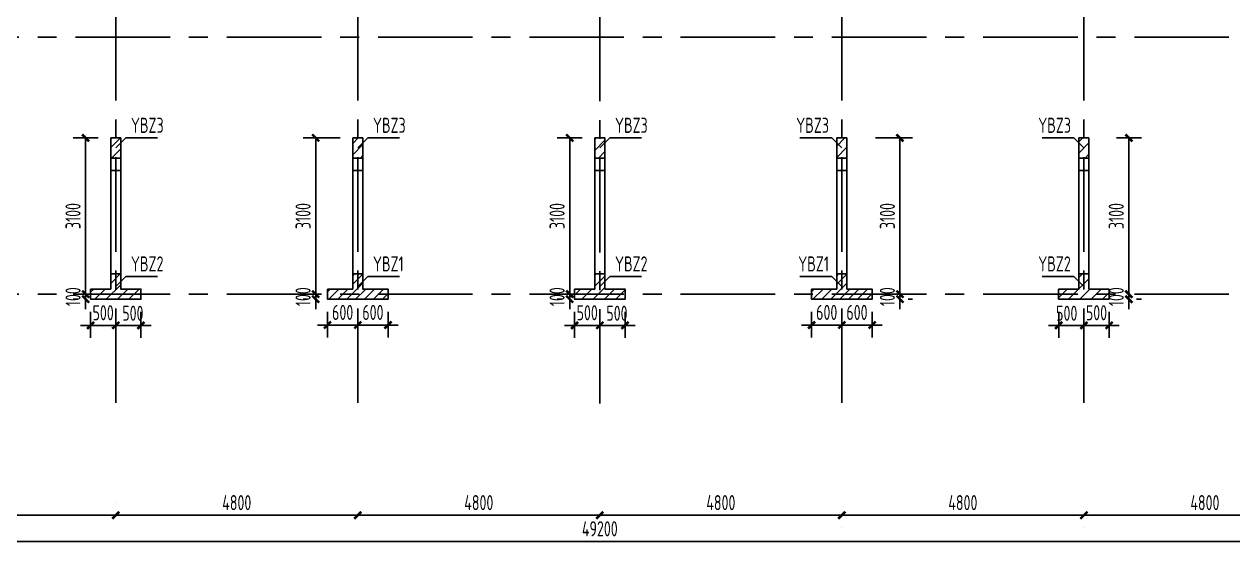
# Model space of a CAD drawing. Extents: x 580289 to 1106878, y -144605 to 78052.
# Drawn here: x 770618 to 794588, y 49475 to 59824 of the extents above; entities that cross this region are included whole.
import ezdxf

# ---------------------------------------------------------------- set-up
doc = ezdxf.new("R2010")
doc.units = 0
doc.header["$LTSCALE"] = 100
doc.linetypes.add('CENTER', pattern=[2, 1.25, -0.25, 0.25, -0.25])
doc.layers.get('0').update_dxf_attribs({"linetype": 'CONTINUOUS'})
doc.layers.get('Defpoints').update_dxf_attribs({"linetype": 'CONTINUOUS'})
for name, color, linetype in [('b边缘构件', 240, 'CONTINUOUS'), ('b边缘构件阴影', 240, 'CONTINUOUS'), ('COLU', 7, 'CONTINUOUS'), ('DIM', 3, 'CONTINUOUS'), ('PAXIS', 253, 'CENTER'), ('TEXT', 2, 'CONTINUOUS'), ('THIN', 7, 'CONTINUOUS')]:
    doc.layers.add(name, color=color, linetype=linetype)
doc.styles.get("Standard").update_dxf_attribs({"font": 'tssdeng.shx', "width": 0.7, "bigfont": 'tssdchn.shx'})
doc.styles.add('TSSD_Dimension', font='Tssdeng.shx', dxfattribs={"width": 0.7, "bigfont": 'tssdchn.shx'})
doc.dimstyles.new('TSSD_100_100$0', dxfattribs={"dimtxt": 300, "dimasz": 100, "dimexe": 250, "dimexo": 250, "dimgap": 100, "dimtad": 1, "dimdec": 0, "dimzin": 0, "dimdsep": 46, "dimtxsty": 'TSSD_Dimension', "dimblk": '_TSDBK', "dimblk1": '_TSDBK', "dimblk2": '_TSDBK', "dimsah": 1, "dimcen": 0, "dimclrt": 7, "dimadec": 0, "dimazin": 0, "dimtfac": 1, "dimtdec": 0, "dimtix": 1, "dimtmove": 2, "dimatfit": 3, "dimldrblk": '_TSDBK', "dimfxl": 1, "dimtolj": 1, "dimtzin": 0, "dimarcsym": 0})
pattern_1 = [(45, (343072.04, 223503.65), (-112.2532, 112.2532), [])]

# ---------------------------------------------------------------- blocks, each defined once
blk = doc.blocks.new('_TSDBK')
blk.add_line((-1, 0), (0, 0))
at = {"const_width": 0.5}
blk.add_lwpolyline([(-0.7, -0.7), (0.7, 0.7)], dxfattribs=at)
blk = doc.blocks.new('*D565')
at = {"layer": 'Defpoints', "color": 0}
for p in [(771934, 54368), (772434, 54368), (772434, 53849)]:
    blk.add_point(p, dxfattribs=at)
at = {"layer": 'DIM', "color": 0, "lineweight": -2}
for p, q in [((771934, 54118), (771934, 53599)), ((772434, 54118), (772434, 53599)), ((771834, 53849), (771734, 53849)), ((771934, 53849), (772434, 53849)), ((772534, 53849), (772634, 53849))]:
    blk.add_line(p, q, dxfattribs=at)
at = {"layer": 'DIM', "color": 0, "lineweight": -2, "xscale": 100, "yscale": 100, "zscale": 100}
blk.add_blockref('_TSDBK', (771934, 53849), dxfattribs=at)
at = {"layer": 'DIM', "color": 0, "lineweight": -2, "xscale": 100, "yscale": 100, "zscale": 100, "rotation": 180}
blk.add_blockref('_TSDBK', (772434, 53849), dxfattribs=at)
at = {"layer": 'DIM', "color": 7, "insert": (772184, 54099), "char_height": 300, "attachment_point": 5, "style": 'TSSD_Dimension'}
blk.add_mtext('\\A1;500', dxfattribs=at)
blk = doc.blocks.new('*D566')
at = {"layer": 'Defpoints', "color": 0}
for p in [(772434, 54368), (772934, 54368), (772934, 53849)]:
    blk.add_point(p, dxfattribs=at)
at = {"layer": 'DIM', "color": 0, "lineweight": -2}
for p, q in [((772434, 54118), (772434, 53599)), ((772934, 54118), (772934, 53599)), ((772334, 53849), (772234, 53849)), ((772434, 53849), (772934, 53849)), ((773034, 53849), (773134, 53849))]:
    blk.add_line(p, q, dxfattribs=at)
at = {"layer": 'DIM', "color": 0, "lineweight": -2, "xscale": 100, "yscale": 100, "zscale": 100}
blk.add_blockref('_TSDBK', (772434, 53849), dxfattribs=at)
at = {"layer": 'DIM', "color": 0, "lineweight": -2, "xscale": 100, "yscale": 100, "zscale": 100, "rotation": 180}
blk.add_blockref('_TSDBK', (772934, 53849), dxfattribs=at)
at = {"layer": 'DIM', "color": 7, "insert": (772774, 54089), "char_height": 300, "attachment_point": 5, "style": 'TSSD_Dimension'}
blk.add_mtext('\\A1;500', dxfattribs=at)
blk = doc.blocks.new('*D567')
at = {"layer": 'Defpoints', "color": 0}
for p in [(771837, 54468), (771934, 54468), (771934, 54368)]:
    blk.add_point(p, dxfattribs=at)
at = {"layer": 'DIM', "color": 0, "lineweight": -2}
for p, q in [((771837, 54568), (771837, 54668)), ((771684, 54468), (771587, 54468)), ((771837, 54368), (771837, 54468)), ((771684, 54368), (771587, 54368)), ((771837, 54268), (771837, 54168))]:
    blk.add_line(p, q, dxfattribs=at)
at = {"layer": 'DIM', "color": 0, "lineweight": -2, "xscale": 100, "yscale": 100, "zscale": 100}
for p, rotation in [((771837, 54468), 270), ((771837, 54368), 90)]:
    blk.add_blockref('_TSDBK', p, dxfattribs=dict(at, rotation=rotation))
at = {"layer": 'DIM', "color": 7, "insert": (771587, 54418), "char_height": 300, "attachment_point": 5, "rotation": 90, "style": 'TSSD_Dimension'}
blk.add_mtext('\\A1;100', dxfattribs=at)
blk = doc.blocks.new('*D568')
at = {"layer": 'Defpoints', "color": 0}
for p in [(771837, 57568), (772334, 57568), (771934, 54468)]:
    blk.add_point(p, dxfattribs=at)
at = {"layer": 'DIM', "color": 0, "lineweight": -2}
for p, q in [((772084, 57568), (771587, 57568)), ((771837, 54568), (771837, 57468)), ((771684, 54468), (771587, 54468))]:
    blk.add_line(p, q, dxfattribs=at)
at = {"layer": 'DIM', "color": 0, "lineweight": -2, "xscale": 100, "yscale": 100, "zscale": 100}
for p, rotation in [((771837, 57568), 90), ((771837, 54468), 270)]:
    blk.add_blockref('_TSDBK', p, dxfattribs=dict(at, rotation=rotation))
at = {"layer": 'DIM', "color": 7, "insert": (771587, 56018), "char_height": 300, "attachment_point": 5, "rotation": 90, "style": 'TSSD_Dimension'}
blk.add_mtext('\\A1;3100', dxfattribs=at)
blk = doc.blocks.new('*D569')
at = {"layer": 'Defpoints', "color": 0}
for p in [(776399, 54468), (776484, 54468), (776484, 54368)]:
    blk.add_point(p, dxfattribs=at)
at = {"layer": 'DIM', "color": 0, "lineweight": -2}
for p, q in [((776399, 54568), (776399, 54668)), ((776234, 54468), (776149, 54468)), ((776399, 54368), (776399, 54468)), ((776234, 54368), (776149, 54368)), ((776399, 54268), (776399, 54168))]:
    blk.add_line(p, q, dxfattribs=at)
at = {"layer": 'DIM', "color": 0, "lineweight": -2, "xscale": 100, "yscale": 100, "zscale": 100}
for p, rotation in [((776399, 54468), 270), ((776399, 54368), 90)]:
    blk.add_blockref('_TSDBK', p, dxfattribs=dict(at, rotation=rotation))
at = {"layer": 'DIM', "color": 7, "insert": (776149, 54418), "char_height": 300, "attachment_point": 5, "rotation": 90, "style": 'TSSD_Dimension'}
blk.add_mtext('\\A1;100', dxfattribs=at)
blk = doc.blocks.new('*D570')
at = {"layer": 'Defpoints', "color": 0}
for p in [(776399, 57568), (777134, 57568), (776484, 54468)]:
    blk.add_point(p, dxfattribs=at)
at = {"layer": 'DIM', "color": 0, "lineweight": -2}
for p, q in [((776884, 57568), (776149, 57568)), ((776399, 54568), (776399, 57468)), ((776234, 54468), (776149, 54468))]:
    blk.add_line(p, q, dxfattribs=at)
at = {"layer": 'DIM', "color": 0, "lineweight": -2, "xscale": 100, "yscale": 100, "zscale": 100}
for p, rotation in [((776399, 57568), 90), ((776399, 54468), 270)]:
    blk.add_blockref('_TSDBK', p, dxfattribs=dict(at, rotation=rotation))
at = {"layer": 'DIM', "color": 7, "insert": (776149, 56018), "char_height": 300, "attachment_point": 5, "rotation": 90, "style": 'TSSD_Dimension'}
blk.add_mtext('\\A1;3100', dxfattribs=at)
blk = doc.blocks.new('*D571')
at = {"layer": 'Defpoints', "color": 0}
for p in [(781534, 54368), (782034, 54368), (782034, 53849)]:
    blk.add_point(p, dxfattribs=at)
at = {"layer": 'DIM', "color": 0, "lineweight": -2}
for p, q in [((781534, 54118), (781534, 53599)), ((782034, 54118), (782034, 53599)), ((781434, 53849), (781334, 53849)), ((781534, 53849), (782034, 53849)), ((782134, 53849), (782234, 53849))]:
    blk.add_line(p, q, dxfattribs=at)
at = {"layer": 'DIM', "color": 0, "lineweight": -2, "xscale": 100, "yscale": 100, "zscale": 100}
blk.add_blockref('_TSDBK', (781534, 53849), dxfattribs=at)
at = {"layer": 'DIM', "color": 0, "lineweight": -2, "xscale": 100, "yscale": 100, "zscale": 100, "rotation": 180}
blk.add_blockref('_TSDBK', (782034, 53849), dxfattribs=at)
at = {"layer": 'DIM', "color": 7, "insert": (781784, 54099), "char_height": 300, "attachment_point": 5, "style": 'TSSD_Dimension'}
blk.add_mtext('\\A1;500', dxfattribs=at)
blk = doc.blocks.new('*D572')
at = {"layer": 'Defpoints', "color": 0}
for p in [(782034, 54368), (782534, 54368), (782534, 53849)]:
    blk.add_point(p, dxfattribs=at)
at = {"layer": 'DIM', "color": 0, "lineweight": -2}
for p, q in [((782034, 54118), (782034, 53599)), ((782534, 54118), (782534, 53599)), ((781934, 53849), (781834, 53849)), ((782034, 53849), (782534, 53849)), ((782634, 53849), (782734, 53849))]:
    blk.add_line(p, q, dxfattribs=at)
at = {"layer": 'DIM', "color": 0, "lineweight": -2, "xscale": 100, "yscale": 100, "zscale": 100}
blk.add_blockref('_TSDBK', (782034, 53849), dxfattribs=at)
at = {"layer": 'DIM', "color": 0, "lineweight": -2, "xscale": 100, "yscale": 100, "zscale": 100, "rotation": 180}
blk.add_blockref('_TSDBK', (782534, 53849), dxfattribs=at)
at = {"layer": 'DIM', "color": 7, "insert": (782374, 54089), "char_height": 300, "attachment_point": 5, "style": 'TSSD_Dimension'}
blk.add_mtext('\\A1;500', dxfattribs=at)
blk = doc.blocks.new('*D573')
at = {"layer": 'Defpoints', "color": 0}
for p in [(781437, 54468), (781534, 54468), (781534, 54368)]:
    blk.add_point(p, dxfattribs=at)
at = {"layer": 'DIM', "color": 0, "lineweight": -2}
for p, q in [((781437, 54568), (781437, 54668)), ((781284, 54468), (781187, 54468)), ((781437, 54368), (781437, 54468)), ((781284, 54368), (781187, 54368)), ((781437, 54268), (781437, 54168))]:
    blk.add_line(p, q, dxfattribs=at)
at = {"layer": 'DIM', "color": 0, "lineweight": -2, "xscale": 100, "yscale": 100, "zscale": 100}
for p, rotation in [((781437, 54468), 270), ((781437, 54368), 90)]:
    blk.add_blockref('_TSDBK', p, dxfattribs=dict(at, rotation=rotation))
at = {"layer": 'DIM', "color": 7, "insert": (781187, 54418), "char_height": 300, "attachment_point": 5, "rotation": 90, "style": 'TSSD_Dimension'}
blk.add_mtext('\\A1;100', dxfattribs=at)
blk = doc.blocks.new('*D574')
at = {"layer": 'Defpoints', "color": 0}
for p in [(781437, 57568), (781934, 57568), (781534, 54468)]:
    blk.add_point(p, dxfattribs=at)
at = {"layer": 'DIM', "color": 0, "lineweight": -2}
for p, q in [((781684, 57568), (781187, 57568)), ((781437, 54568), (781437, 57468)), ((781284, 54468), (781187, 54468))]:
    blk.add_line(p, q, dxfattribs=at)
at = {"layer": 'DIM', "color": 0, "lineweight": -2, "xscale": 100, "yscale": 100, "zscale": 100}
for p, rotation in [((781437, 57568), 90), ((781437, 54468), 270)]:
    blk.add_blockref('_TSDBK', p, dxfattribs=dict(at, rotation=rotation))
at = {"layer": 'DIM', "color": 7, "insert": (781187, 56018), "char_height": 300, "attachment_point": 5, "rotation": 90, "style": 'TSSD_Dimension'}
blk.add_mtext('\\A1;3100', dxfattribs=at)
blk = doc.blocks.new('*D645')
at = {"layer": 'Defpoints', "color": 0}
for p in [(791634, 54368), (792134, 54368), (791634, 53849)]:
    blk.add_point(p, dxfattribs=at)
at = {"layer": 'DIM', "color": 0, "lineweight": -2}
for p, q in [((791634, 54118), (791634, 53599)), ((792134, 54118), (792134, 53599)), ((791534, 53849), (791434, 53849)), ((792134, 53849), (791634, 53849)), ((792234, 53849), (792334, 53849))]:
    blk.add_line(p, q, dxfattribs=at)
at = {"layer": 'DIM', "color": 0, "lineweight": -2, "xscale": 100, "yscale": 100, "zscale": 100}
blk.add_blockref('_TSDBK', (791634, 53849), dxfattribs=at)
at = {"layer": 'DIM', "color": 0, "lineweight": -2, "xscale": 100, "yscale": 100, "zscale": 100, "rotation": 180}
blk.add_blockref('_TSDBK', (792134, 53849), dxfattribs=at)
at = {"layer": 'DIM', "color": 7, "insert": (791884, 54099), "char_height": 300, "attachment_point": 5, "style": 'TSSD_Dimension'}
blk.add_mtext('\\A1;500', dxfattribs=at)
blk = doc.blocks.new('*D646')
at = {"layer": 'Defpoints', "color": 0}
for p in [(791134, 54368), (791634, 54368), (791134, 53849)]:
    blk.add_point(p, dxfattribs=at)
at = {"layer": 'DIM', "color": 0, "lineweight": -2}
for p, q in [((791134, 54118), (791134, 53599)), ((791634, 54118), (791634, 53599)), ((791034, 53849), (790934, 53849)), ((791634, 53849), (791134, 53849)), ((791734, 53849), (791834, 53849))]:
    blk.add_line(p, q, dxfattribs=at)
at = {"layer": 'DIM', "color": 0, "lineweight": -2, "xscale": 100, "yscale": 100, "zscale": 100}
blk.add_blockref('_TSDBK', (791134, 53849), dxfattribs=at)
at = {"layer": 'DIM', "color": 0, "lineweight": -2, "xscale": 100, "yscale": 100, "zscale": 100, "rotation": 180}
blk.add_blockref('_TSDBK', (791634, 53849), dxfattribs=at)
at = {"layer": 'DIM', "color": 7, "insert": (791294, 54089), "char_height": 300, "attachment_point": 5, "style": 'TSSD_Dimension'}
blk.add_mtext('\\A1;500', dxfattribs=at)
blk = doc.blocks.new('*D647')
at = {"layer": 'Defpoints', "color": 0}
for p in [(792430, 54468), (792526, 54468), (792430, 54368)]:
    blk.add_point(p, dxfattribs=at)
at = {"layer": 'DIM', "color": 0, "lineweight": -2}
for p, q in [((792526, 54568), (792526, 54668)), ((792526, 54368), (792526, 54468)), ((792680, 54468), (792776, 54468)), ((792526, 54268), (792526, 54168)), ((792680, 54368), (792776, 54368))]:
    blk.add_line(p, q, dxfattribs=at)
at = {"layer": 'DIM', "color": 0, "lineweight": -2, "xscale": 100, "yscale": 100, "zscale": 100}
for p, rotation in [((792526, 54468), 270), ((792526, 54368), 90)]:
    blk.add_blockref('_TSDBK', p, dxfattribs=dict(at, rotation=rotation))
at = {"layer": 'DIM', "color": 7, "insert": (792276, 54418), "char_height": 300, "attachment_point": 5, "rotation": 90, "style": 'TSSD_Dimension'}
blk.add_mtext('\\A1;100', dxfattribs=at)
blk = doc.blocks.new('*D648')
at = {"layer": 'Defpoints', "color": 0}
for p in [(792030, 57568), (792526, 57568), (792430, 54468)]:
    blk.add_point(p, dxfattribs=at)
at = {"layer": 'DIM', "color": 0, "lineweight": -2}
for p, q in [((792280, 57568), (792776, 57568)), ((792526, 54568), (792526, 57468)), ((792680, 54468), (792776, 54468))]:
    blk.add_line(p, q, dxfattribs=at)
at = {"layer": 'DIM', "color": 0, "lineweight": -2, "xscale": 100, "yscale": 100, "zscale": 100}
for p, rotation in [((792526, 57568), 90), ((792526, 54468), 270)]:
    blk.add_blockref('_TSDBK', p, dxfattribs=dict(at, rotation=rotation))
at = {"layer": 'DIM', "color": 7, "insert": (792276, 56018), "char_height": 300, "attachment_point": 5, "rotation": 90, "style": 'TSSD_Dimension'}
blk.add_mtext('\\A1;3100', dxfattribs=at)
blk = doc.blocks.new('*D649')
at = {"layer": 'Defpoints', "color": 0}
for p in [(787901, 54468), (787987, 54468), (787901, 54368)]:
    blk.add_point(p, dxfattribs=at)
at = {"layer": 'DIM', "color": 0, "lineweight": -2}
for p, q in [((787987, 54568), (787987, 54668)), ((787987, 54368), (787987, 54468)), ((788151, 54468), (788237, 54468)), ((787987, 54268), (787987, 54168)), ((788151, 54368), (788237, 54368))]:
    blk.add_line(p, q, dxfattribs=at)
at = {"layer": 'DIM', "color": 0, "lineweight": -2, "xscale": 100, "yscale": 100, "zscale": 100}
for p, rotation in [((787987, 54468), 270), ((787987, 54368), 90)]:
    blk.add_blockref('_TSDBK', p, dxfattribs=dict(at, rotation=rotation))
at = {"layer": 'DIM', "color": 7, "insert": (787737, 54418), "char_height": 300, "attachment_point": 5, "rotation": 90, "style": 'TSSD_Dimension'}
blk.add_mtext('\\A1;100', dxfattribs=at)
blk = doc.blocks.new('*D650')
at = {"layer": 'Defpoints', "color": 0}
for p in [(787251, 57568), (787987, 57568), (787901, 54468)]:
    blk.add_point(p, dxfattribs=at)
at = {"layer": 'DIM', "color": 0, "lineweight": -2}
for p, q in [((787501, 57568), (788237, 57568)), ((787987, 54568), (787987, 57468)), ((788151, 54468), (788237, 54468))]:
    blk.add_line(p, q, dxfattribs=at)
at = {"layer": 'DIM', "color": 0, "lineweight": -2, "xscale": 100, "yscale": 100, "zscale": 100}
for p, rotation in [((787987, 57568), 90), ((787987, 54468), 270)]:
    blk.add_blockref('_TSDBK', p, dxfattribs=dict(at, rotation=rotation))
at = {"layer": 'DIM', "color": 7, "insert": (787737, 56018), "char_height": 300, "attachment_point": 5, "rotation": 90, "style": 'TSSD_Dimension'}
blk.add_mtext('\\A1;3100', dxfattribs=at)
blk = doc.blocks.new('*D748')
at = {"layer": 'Defpoints', "color": 0}
for p in [(757434, 49563), (806634, 49563), (806634, 49563)]:
    blk.add_point(p, dxfattribs=at)
at = {"layer": 'DIM', "color": 0, "lineweight": -2}
for p, q in [((806634, 49813), (806634, 49813)), ((757534, 49563), (806534, 49563))]:
    blk.add_line(p, q, dxfattribs=at)
at = {"layer": 'DIM', "color": 0, "lineweight": -2, "xscale": 100, "yscale": 100, "zscale": 100, "rotation": 180}
blk.add_blockref('_TSDBK', (757434, 49563), dxfattribs=at)
at = {"layer": 'DIM', "color": 0, "lineweight": -2, "xscale": 100, "yscale": 100, "zscale": 100}
blk.add_blockref('_TSDBK', (806634, 49563), dxfattribs=at)
at = {"layer": 'DIM', "color": 7, "insert": (782034, 49813), "char_height": 300, "attachment_point": 5, "style": 'TSSD_Dimension'}
blk.add_mtext('\\A1;49200', dxfattribs=at)
blk = doc.blocks.new('*D752')
at = {"layer": 'Defpoints', "color": 0}
for p in [(767634, 50082), (772434, 50082), (772434, 50082)]:
    blk.add_point(p, dxfattribs=at)
at = {"layer": 'DIM', "color": 0, "lineweight": -2}
for p, q in [((767634, 50332), (767634, 50332)), ((772434, 50332), (772434, 50332)), ((767734, 50082), (772334, 50082))]:
    blk.add_line(p, q, dxfattribs=at)
at = {"layer": 'DIM', "color": 0, "lineweight": -2, "xscale": 100, "yscale": 100, "zscale": 100, "rotation": 180}
blk.add_blockref('_TSDBK', (767634, 50082), dxfattribs=at)
at = {"layer": 'DIM', "color": 0, "lineweight": -2, "xscale": 100, "yscale": 100, "zscale": 100}
blk.add_blockref('_TSDBK', (772434, 50082), dxfattribs=at)
at = {"layer": 'DIM', "color": 7, "insert": (770034, 50332), "char_height": 300, "attachment_point": 5, "style": 'TSSD_Dimension'}
blk.add_mtext('\\A1;4800', dxfattribs=at)
blk = doc.blocks.new('*D753')
at = {"layer": 'Defpoints', "color": 0}
for p in [(772434, 50082), (777234, 50082), (777234, 50082)]:
    blk.add_point(p, dxfattribs=at)
at = {"layer": 'DIM', "color": 0, "lineweight": -2}
for p, q in [((772434, 50332), (772434, 50332)), ((772534, 50082), (777134, 50082))]:
    blk.add_line(p, q, dxfattribs=at)
at = {"layer": 'DIM', "color": 0, "lineweight": -2, "xscale": 100, "yscale": 100, "zscale": 100, "rotation": 180}
blk.add_blockref('_TSDBK', (772434, 50082), dxfattribs=at)
at = {"layer": 'DIM', "color": 0, "lineweight": -2, "xscale": 100, "yscale": 100, "zscale": 100}
blk.add_blockref('_TSDBK', (777234, 50082), dxfattribs=at)
at = {"layer": 'DIM', "color": 7, "insert": (774834, 50332), "char_height": 300, "attachment_point": 5, "style": 'TSSD_Dimension'}
blk.add_mtext('\\A1;4800', dxfattribs=at)
blk = doc.blocks.new('*D754')
at = {"layer": 'Defpoints', "color": 0}
for p in [(777234, 50082), (782034, 50082), (782034, 50082)]:
    blk.add_point(p, dxfattribs=at)
at = {"layer": 'DIM', "color": 0, "lineweight": -2}
for p, q in [((777334, 50082), (781934, 50082)), ((782034, 49832), (782034, 49832))]:
    blk.add_line(p, q, dxfattribs=at)
at = {"layer": 'DIM', "color": 0, "lineweight": -2, "xscale": 100, "yscale": 100, "zscale": 100, "rotation": 180}
blk.add_blockref('_TSDBK', (777234, 50082), dxfattribs=at)
at = {"layer": 'DIM', "color": 0, "lineweight": -2, "xscale": 100, "yscale": 100, "zscale": 100}
blk.add_blockref('_TSDBK', (782034, 50082), dxfattribs=at)
at = {"layer": 'DIM', "color": 7, "insert": (779634, 50332), "char_height": 300, "attachment_point": 5, "style": 'TSSD_Dimension'}
blk.add_mtext('\\A1;4800', dxfattribs=at)
blk = doc.blocks.new('*D755')
at = {"layer": 'Defpoints', "color": 0}
for p in [(782034, 50082), (786834, 50082), (786834, 50082)]:
    blk.add_point(p, dxfattribs=at)
at = {"layer": 'DIM', "color": 0, "lineweight": -2}
for p, q in [((782134, 50082), (786734, 50082)), ((782034, 49832), (782034, 49832)), ((786834, 49832), (786834, 49832))]:
    blk.add_line(p, q, dxfattribs=at)
at = {"layer": 'DIM', "color": 0, "lineweight": -2, "xscale": 100, "yscale": 100, "zscale": 100, "rotation": 180}
blk.add_blockref('_TSDBK', (782034, 50082), dxfattribs=at)
at = {"layer": 'DIM', "color": 0, "lineweight": -2, "xscale": 100, "yscale": 100, "zscale": 100}
blk.add_blockref('_TSDBK', (786834, 50082), dxfattribs=at)
at = {"layer": 'DIM', "color": 7, "insert": (784434, 50332), "char_height": 300, "attachment_point": 5, "style": 'TSSD_Dimension'}
blk.add_mtext('\\A1;4800', dxfattribs=at)
blk = doc.blocks.new('*D756')
at = {"layer": 'Defpoints', "color": 0}
for p in [(786834, 50082), (791634, 50082), (791634, 50082)]:
    blk.add_point(p, dxfattribs=at)
at = {"layer": 'DIM', "color": 0, "lineweight": -2}
for p, q in [((786934, 50082), (791534, 50082)), ((786834, 49832), (786834, 49832)), ((791634, 49832), (791634, 49832))]:
    blk.add_line(p, q, dxfattribs=at)
at = {"layer": 'DIM', "color": 0, "lineweight": -2, "xscale": 100, "yscale": 100, "zscale": 100, "rotation": 180}
blk.add_blockref('_TSDBK', (786834, 50082), dxfattribs=at)
at = {"layer": 'DIM', "color": 0, "lineweight": -2, "xscale": 100, "yscale": 100, "zscale": 100}
blk.add_blockref('_TSDBK', (791634, 50082), dxfattribs=at)
at = {"layer": 'DIM', "color": 7, "insert": (789234, 50332), "char_height": 300, "attachment_point": 5, "style": 'TSSD_Dimension'}
blk.add_mtext('\\A1;4800', dxfattribs=at)
blk = doc.blocks.new('*D757')
at = {"layer": 'Defpoints', "color": 0}
for p in [(791634, 50082), (796434, 50082), (796434, 50082)]:
    blk.add_point(p, dxfattribs=at)
at = {"layer": 'DIM', "color": 0, "lineweight": -2}
for p, q in [((791734, 50082), (796334, 50082)), ((791634, 49832), (791634, 49832)), ((796434, 49832), (796434, 49832))]:
    blk.add_line(p, q, dxfattribs=at)
at = {"layer": 'DIM', "color": 0, "lineweight": -2, "xscale": 100, "yscale": 100, "zscale": 100, "rotation": 180}
blk.add_blockref('_TSDBK', (791634, 50082), dxfattribs=at)
at = {"layer": 'DIM', "color": 0, "lineweight": -2, "xscale": 100, "yscale": 100, "zscale": 100}
blk.add_blockref('_TSDBK', (796434, 50082), dxfattribs=at)
at = {"layer": 'DIM', "color": 7, "insert": (794034, 50332), "char_height": 300, "attachment_point": 5, "style": 'TSSD_Dimension'}
blk.add_mtext('\\A1;4800', dxfattribs=at)
blk = doc.blocks.new('*D779')
at = {"layer": 'Defpoints', "color": 0}
for p in [(776634, 54368), (777234, 54368), (777234, 53856)]:
    blk.add_point(p, dxfattribs=at)
at = {"layer": 'DIM', "color": 0, "lineweight": -2}
for p, q in [((776634, 54118), (776634, 53606)), ((777234, 54118), (777234, 53606)), ((776534, 53856), (776434, 53856)), ((776634, 53856), (777234, 53856)), ((777334, 53856), (777434, 53856))]:
    blk.add_line(p, q, dxfattribs=at)
at = {"layer": 'DIM', "color": 0, "lineweight": -2, "xscale": 100, "yscale": 100, "zscale": 100}
blk.add_blockref('_TSDBK', (776634, 53856), dxfattribs=at)
at = {"layer": 'DIM', "color": 0, "lineweight": -2, "xscale": 100, "yscale": 100, "zscale": 100, "rotation": 180}
blk.add_blockref('_TSDBK', (777234, 53856), dxfattribs=at)
at = {"layer": 'DIM', "color": 7, "insert": (776934, 54106), "char_height": 300, "attachment_point": 5, "style": 'TSSD_Dimension'}
blk.add_mtext('\\A1;600', dxfattribs=at)
blk = doc.blocks.new('*D780')
at = {"layer": 'Defpoints', "color": 0}
for p in [(777234, 54368), (777834, 54368), (777834, 53856)]:
    blk.add_point(p, dxfattribs=at)
at = {"layer": 'DIM', "color": 0, "lineweight": -2}
for p, q in [((777234, 54118), (777234, 53606)), ((777834, 54118), (777834, 53606)), ((777134, 53856), (777034, 53856)), ((777234, 53856), (777834, 53856)), ((777934, 53856), (778034, 53856))]:
    blk.add_line(p, q, dxfattribs=at)
at = {"layer": 'DIM', "color": 0, "lineweight": -2, "xscale": 100, "yscale": 100, "zscale": 100}
blk.add_blockref('_TSDBK', (777234, 53856), dxfattribs=at)
at = {"layer": 'DIM', "color": 0, "lineweight": -2, "xscale": 100, "yscale": 100, "zscale": 100, "rotation": 180}
blk.add_blockref('_TSDBK', (777834, 53856), dxfattribs=at)
at = {"layer": 'DIM', "color": 7, "insert": (777534, 54106), "char_height": 300, "attachment_point": 5, "style": 'TSSD_Dimension'}
blk.add_mtext('\\A1;600', dxfattribs=at)
blk = doc.blocks.new('*D781')
at = {"layer": 'Defpoints', "color": 0}
for p in [(786234, 54368), (786834, 54368), (786834, 53856)]:
    blk.add_point(p, dxfattribs=at)
at = {"layer": 'DIM', "color": 0, "lineweight": -2}
for p, q in [((786234, 54118), (786234, 53606)), ((786834, 54118), (786834, 53606)), ((786134, 53856), (786034, 53856)), ((786234, 53856), (786834, 53856)), ((786934, 53856), (787034, 53856))]:
    blk.add_line(p, q, dxfattribs=at)
at = {"layer": 'DIM', "color": 0, "lineweight": -2, "xscale": 100, "yscale": 100, "zscale": 100}
blk.add_blockref('_TSDBK', (786234, 53856), dxfattribs=at)
at = {"layer": 'DIM', "color": 0, "lineweight": -2, "xscale": 100, "yscale": 100, "zscale": 100, "rotation": 180}
blk.add_blockref('_TSDBK', (786834, 53856), dxfattribs=at)
at = {"layer": 'DIM', "color": 7, "insert": (786534, 54106), "char_height": 300, "attachment_point": 5, "style": 'TSSD_Dimension'}
blk.add_mtext('\\A1;600', dxfattribs=at)
blk = doc.blocks.new('*D782')
at = {"layer": 'Defpoints', "color": 0}
for p in [(786834, 54368), (787434, 54368), (787434, 53856)]:
    blk.add_point(p, dxfattribs=at)
at = {"layer": 'DIM', "color": 0, "lineweight": -2}
for p, q in [((786834, 54118), (786834, 53606)), ((787434, 54118), (787434, 53606)), ((786734, 53856), (786634, 53856)), ((786834, 53856), (787434, 53856)), ((787534, 53856), (787634, 53856))]:
    blk.add_line(p, q, dxfattribs=at)
at = {"layer": 'DIM', "color": 0, "lineweight": -2, "xscale": 100, "yscale": 100, "zscale": 100}
blk.add_blockref('_TSDBK', (786834, 53856), dxfattribs=at)
at = {"layer": 'DIM', "color": 0, "lineweight": -2, "xscale": 100, "yscale": 100, "zscale": 100, "rotation": 180}
blk.add_blockref('_TSDBK', (787434, 53856), dxfattribs=at)
at = {"layer": 'DIM', "color": 7, "insert": (787134, 54106), "char_height": 300, "attachment_point": 5, "style": 'TSSD_Dimension'}
blk.add_mtext('\\A1;600', dxfattribs=at)

msp = doc.modelspace()

# ---------------------------------------------------------------- hatches: boundary and pattern name
at = {"layer": 'b边缘构件阴影'}
h = msp.add_hatch(dxfattribs=at)
h.set_pattern_fill('ANSI31', color=256, scale=50, style=0)
h.set_pattern_definition(pattern_1)
h.paths.add_polyline_path([(772333.8, 57568.1), (772333.8, 57168.1), (772533.8, 57168.1), (772533.8, 57568.1)], flags=0)
h = msp.add_hatch(dxfattribs=at)
h.set_pattern_fill('ANSI31', color=256, scale=50, style=0)
h.set_pattern_definition(pattern_1)
h.paths.add_polyline_path([(777133.8, 57568.1), (777133.8, 57168.1), (777333.8, 57168.1), (777333.8, 57568.1)], flags=0)
h = msp.add_hatch(dxfattribs=at)
h.set_pattern_fill('ANSI31', color=256, scale=50, style=0)
h.set_pattern_definition(pattern_1)
h.paths.add_polyline_path([(781933.8, 57568.1), (781933.8, 57168.1), (782133.8, 57168.1), (782133.8, 57568.1)], flags=0)
h = msp.add_hatch(dxfattribs=at)
h.set_pattern_fill('ANSI31', color=256, scale=50, style=0)
h.set_pattern_definition(pattern_1)
h.paths.add_polyline_path([(786933.8, 57568.1), (786933.8, 57168.1), (786733.8, 57168.1), (786733.8, 57568.1)], flags=0)
h = msp.add_hatch(dxfattribs=at)
h.set_pattern_fill('ANSI31', color=256, scale=50, style=0)
h.set_pattern_definition(pattern_1)
h.paths.add_polyline_path([(791733.8, 57568.1), (791733.8, 57168.1), (791533.8, 57168.1), (791533.8, 57568.1)], flags=0)
h = msp.add_hatch(dxfattribs=at)
h.set_pattern_fill('ANSI31', color=256, scale=50, style=0)
h.set_pattern_definition(pattern_1)
h.paths.add_polyline_path([(771933.8, 54568.1), (771933.8, 54368.1), (772933.8, 54368.1), (772933.8, 54568.1), (772533.8, 54568.1), (772533.8, 54868.1), (772333.8, 54868.1), (772333.8, 54568.1)], flags=0)
h = msp.add_hatch(dxfattribs=at)
h.set_pattern_fill('ANSI31', color=256, scale=1000, style=0)
h.set_pattern_definition([(45, (718328.38, 12652.14), (-88.38835, 88.38835), [])])
h.paths.add_polyline_path([(777233.8, 54868.1), (777133.8, 54868.1), (777133.8, 54568.1), (776633.8, 54568.1), (776633.8, 54468.1), (777233.8, 54468.1)])
h.paths.add_polyline_path([(777333.8, 54868.1), (777233.8, 54868.1), (777233.8, 54618.1), (777333.8, 54718.1)])
h.paths.add_polyline_path([(777333.8, 54718.1), (777233.8, 54618.1), (777233.8, 54468.1), (777833.8, 54468.1), (777833.8, 54568.1), (777333.8, 54568.1)])
h.paths.add_polyline_path([(777233.8, 54468.1), (776633.8, 54468.1), (776633.8, 54368.1), (777233.8, 54368.1)])
h.paths.add_polyline_path([(777833.8, 54468.1), (777233.8, 54468.1), (777233.8, 54368.1), (777833.8, 54368.1)])
h = msp.add_hatch(dxfattribs=at)
h.set_pattern_fill('ANSI31', color=256, scale=50, style=0)
h.set_pattern_definition(pattern_1)
h.paths.add_polyline_path([(781533.8, 54568.1), (781533.8, 54368.1), (782533.8, 54368.1), (782533.8, 54568.1), (782133.8, 54568.1), (782133.8, 54868.1), (781933.8, 54868.1), (781933.8, 54568.1)], flags=0)
h = msp.add_hatch(dxfattribs=at)
h.set_pattern_fill('ANSI31', color=256, scale=1000, style=0)
h.set_pattern_definition([(45, (727928.38, 12652.14), (-88.38835, 88.38835), [])])
h.paths.add_polyline_path([(786833.8, 54868.1), (786733.8, 54868.1), (786733.8, 54568.1), (786233.8, 54568.1), (786233.8, 54468.1), (786833.8, 54468.1)])
h.paths.add_polyline_path([(786933.8, 54868.1), (786833.8, 54868.1), (786833.8, 54618.1), (786933.8, 54718.1)])
h.paths.add_polyline_path([(786933.8, 54718.1), (786833.8, 54618.1), (786833.8, 54468.1), (787433.8, 54468.1), (787433.8, 54568.1), (786933.8, 54568.1)])
h.paths.add_polyline_path([(786833.8, 54468.1), (786233.8, 54468.1), (786233.8, 54368.1), (786833.8, 54368.1)])
h.paths.add_polyline_path([(787433.8, 54468.1), (786833.8, 54468.1), (786833.8, 54368.1), (787433.8, 54368.1)])
h = msp.add_hatch(dxfattribs=at)
h.set_pattern_fill('ANSI31', color=256, scale=50, style=0)
h.set_pattern_definition(pattern_1)
h.paths.add_polyline_path([(792133.8, 54568.1), (792133.8, 54368.1), (791133.8, 54368.1), (791133.8, 54568.1), (791533.8, 54568.1), (791533.8, 54868.1), (791733.8, 54868.1), (791733.8, 54568.1)], flags=0)

# ---------------------------------------------------------------- linework, layer by layer
for p, q in [((772333.8, 56918.1), (772533.8, 56918.1)), ((777133.8, 56918.1), (777333.8, 56918.1)), ((781933.8, 56918.1), (782133.8, 56918.1)), ((786733.8, 56918.1), (786933.8, 56918.1)), ((791533.8, 56918.1), (791733.8, 56918.1))]:
    msp.add_line(p, q)
at = {"layer": 'b边缘构件'}
for points in [[(772333.8, 57568.1), (772533.8, 57568.1)], [(772333.8, 57568.1), (772333.8, 57168.1), (772533.8, 57168.1), (772533.8, 57568.1), (772333.8, 57568.1)], [(777133.8, 57568.1), (777333.8, 57568.1)], [(777133.8, 57568.1), (777133.8, 57168.1), (777333.8, 57168.1), (777333.8, 57568.1), (777133.8, 57568.1)], [(781933.8, 57568.1), (782133.8, 57568.1)], [(781933.8, 57568.1), (781933.8, 57168.1), (782133.8, 57168.1), (782133.8, 57568.1), (781933.8, 57568.1)], [(786933.8, 57568.1), (786733.8, 57568.1)], [(786933.8, 57568.1), (786933.8, 57168.1), (786733.8, 57168.1), (786733.8, 57568.1), (786933.8, 57568.1)], [(791733.8, 57568.1), (791533.8, 57568.1)], [(791733.8, 57568.1), (791733.8, 57168.1), (791533.8, 57168.1), (791533.8, 57568.1), (791733.8, 57568.1)], [(771933.8, 54568.1), (771933.8, 54368.1), (772933.8, 54368.1), (772933.8, 54568.1), (772533.8, 54568.1), (772533.8, 54868.1), (772333.8, 54868.1), (772333.8, 54568.1), (771933.8, 54568.1)], [(776633.8, 54568.1), (776633.8, 54368.1), (777833.8, 54368.1), (777833.8, 54568.1), (777333.8, 54568.1), (777333.8, 54868.1), (777133.8, 54868.1), (777133.8, 54568.1), (776633.8, 54568.1)], [(781533.8, 54568.1), (781533.8, 54368.1), (782533.8, 54368.1), (782533.8, 54568.1), (782133.8, 54568.1), (782133.8, 54868.1), (781933.8, 54868.1), (781933.8, 54568.1), (781533.8, 54568.1)], [(786233.8, 54568.1), (786233.8, 54368.1), (787433.8, 54368.1), (787433.8, 54568.1), (786933.8, 54568.1), (786933.8, 54868.1), (786733.8, 54868.1), (786733.8, 54568.1), (786233.8, 54568.1)], [(792133.8, 54568.1), (792133.8, 54368.1), (791133.8, 54368.1), (791133.8, 54568.1), (791533.8, 54568.1), (791533.8, 54868.1), (791733.8, 54868.1), (791733.8, 54568.1), (792133.8, 54568.1)], [(771933.8, 54568.1), (772333.8, 54568.1)], [(771933.8, 54368.1), (771933.8, 54568.1)], [(772533.8, 54568.1), (772933.8, 54568.1)], [(772933.8, 54568.1), (772933.8, 54368.1)], [(781533.8, 54568.1), (781933.8, 54568.1)], [(781533.8, 54368.1), (781533.8, 54568.1)], [(782133.8, 54568.1), (782533.8, 54568.1)], [(782533.8, 54568.1), (782533.8, 54368.1)], [(791533.8, 54568.1), (791133.8, 54568.1)], [(791133.8, 54568.1), (791133.8, 54368.1)], [(792133.8, 54568.1), (791733.8, 54568.1)], [(792133.8, 54368.1), (792133.8, 54568.1)], [(771933.8, 54368.1), (772333.8, 54368.1)], [(772333.8, 54368.1), (772933.8, 54368.1)], [(781533.8, 54368.1), (781933.8, 54368.1)], [(781933.8, 54368.1), (782533.8, 54368.1)], [(791733.8, 54368.1), (791133.8, 54368.1)], [(792133.8, 54368.1), (791733.8, 54368.1)]]:
    msp.add_lwpolyline(points, dxfattribs=at)
at = {"layer": 'COLU'}
for points in [[(772333.8, 54568.1), (772333.8, 57568.1)], [(772333.8, 57568.1), (772533.8, 57568.1)], [(772533.8, 54568.1), (772533.8, 57568.1)], [(777133.8, 54568.1), (777133.8, 57568.1)], [(777133.8, 57568.1), (777333.8, 57568.1)], [(777333.8, 54568.1), (777333.8, 57568.1)], [(781933.8, 54568.1), (781933.8, 57568.1)], [(781933.8, 57568.1), (782133.8, 57568.1)], [(782133.8, 54568.1), (782133.8, 57568.1)], [(786733.8, 54568.1), (786733.8, 57568.1)], [(786933.8, 57568.1), (786733.8, 57568.1)], [(786933.8, 54568.1), (786933.8, 57568.1)], [(791533.8, 54568.1), (791533.8, 57568.1)], [(791733.8, 57568.1), (791533.8, 57568.1)], [(791733.8, 54568.1), (791733.8, 57568.1)], [(771933.8, 54568.1), (772333.8, 54568.1)], [(771933.8, 54368.1), (771933.8, 54568.1)], [(772533.8, 54568.1), (772933.8, 54568.1)], [(772933.8, 54568.1), (772933.8, 54368.1)], [(781533.8, 54568.1), (781933.8, 54568.1)], [(781533.8, 54368.1), (781533.8, 54568.1)], [(782133.8, 54568.1), (782533.8, 54568.1)], [(782533.8, 54568.1), (782533.8, 54368.1)], [(791533.8, 54568.1), (791133.8, 54568.1)], [(791133.8, 54568.1), (791133.8, 54368.1)], [(792133.8, 54568.1), (791733.8, 54568.1)], [(792133.8, 54368.1), (792133.8, 54568.1)], [(771933.8, 54368.1), (772333.8, 54368.1)], [(772333.8, 54368.1), (772933.8, 54368.1)], [(781533.8, 54368.1), (781933.8, 54368.1)], [(781933.8, 54368.1), (782533.8, 54368.1)], [(791733.8, 54368.1), (791133.8, 54368.1)], [(792133.8, 54368.1), (791733.8, 54368.1)]]:
    msp.add_lwpolyline(points, dxfattribs=at)
at = {"layer": 'PAXIS', "linetype": 'CENTER', "ltscale": 15}
for p, q in [((772433.8, 52310), (772433.8, 70963.9)), ((777233.8, 52310), (777233.8, 70963.9)), ((786833.8, 52310), (786833.8, 70962.6)), ((791633.8, 52310), (791633.8, 70962.6)), ((782033.8, 52297.1), (782033.8, 62668.1)), ((756636.1, 59568.1), (807431.4, 59568.1)), ((756636.1, 54468.1), (807431.4, 54468.1))]:
    msp.add_line(p, q, dxfattribs=at)
at = {"layer": 'THIN'}
for points in [[(772433.8, 57368.1), (772633.8, 57568.1), (773263.8, 57568.1)], [(777233.8, 57368.1), (777433.8, 57568.1), (778063.8, 57568.1)], [(782033.8, 57368.1), (782233.8, 57568.1), (782863.8, 57568.1)], [(786833.8, 57368.1), (786633.8, 57568.1), (786003.8, 57568.1)], [(791633.8, 57368.1), (791433.8, 57568.1), (790803.8, 57568.1)], [(772433.8, 54618.1), (772633.8, 54818.1), (773263.8, 54818.1)], [(777233.8, 54618.1), (777433.8, 54818.1), (778063.8, 54818.1)], [(782033.8, 54618.1), (782233.8, 54818.1), (782863.8, 54818.1)], [(786833.8, 54618.1), (786633.8, 54818.1), (786003.8, 54818.1)], [(791633.8, 54618.1), (791433.8, 54818.1), (790803.8, 54818.1)]]:
    msp.add_lwpolyline(points, dxfattribs=at)

# ---------------------------------------------------------------- texts
at = {"layer": 'TEXT', "width": 0.7}
for s, p in [('YBZ3', (772733.8, 57668.1)), ('YBZ3', (777533.8, 57668.1)), ('YBZ3', (782333.8, 57668.1)), ('YBZ3', (785928, 57668.1)), ('YBZ3', (790728, 57668.1)), ('YBZ2', (772733.8, 54918.1)), ('YBZ1', (777533.8, 54918.1)), ('YBZ2', (782333.8, 54918.1)), ('YBZ1', (785968.4, 54918.1)), ('YBZ2', (790728, 54918.1))]:
    msp.add_text(s, height=300, dxfattribs=at).set_placement(p)

# ---------------------------------------------------------------- dimensions: what is measured, and where the dimension line sits
at = {"layer": 'DIM'}
for base, p1, p2, angle, picture, middle in [((771836.8, 57568.1), (771933.8, 54468.1), (772333.8, 57568.1), 90, '*D568', (771586.8, 56018.1)), ((776398.5, 57568.1), (776483.8, 54468.1), (777133.8, 57568.1), 90, '*D570', (776148.5, 56018.1)), ((781436.8, 57568.1), (781533.8, 54468.1), (781933.8, 57568.1), 90, '*D574', (781186.8, 56018.1)), ((787986.6, 57568.1), (787901.4, 54468.1), (787251.4, 57568.1), 90, '*D650', (787736.6, 56018.1)), ((792526.5, 57568.1), (792429.5, 54468.1), (792029.5, 57568.1), 90, '*D648', (792276.5, 56018.1)), ((771836.8, 54468.1), (771933.8, 54368.1), (771933.8, 54468.1), 90, '*D567', (771586.8, 54418.1)), ((776398.5, 54468.1), (776483.8, 54368.1), (776483.8, 54468.1), 90, '*D569', (776148.5, 54418.1)), ((781436.8, 54468.1), (781533.8, 54368.1), (781533.8, 54468.1), 90, '*D573', (781186.8, 54418.1)), ((787986.6, 54468.1), (787901.4, 54368.1), (787901.4, 54468.1), 90, '*D649', (787736.6, 54418.1)), ((792526.5, 54468.1), (792429.5, 54368.1), (792429.5, 54468.1), 90, '*D647', (792276.5, 54418.1)), ((791633.8, 53849.4), (792133.8, 54368.1), (791633.8, 54368.1), 180, '*D645', (791883.8, 54099.4))]:
    dim = msp.add_linear_dim(base=base, p1=p1, p2=p2, angle=angle, dimstyle='TSSD_100_100$0', dxfattribs=at)
    dim.commit()
    dim.dimension.update_dxf_attribs({"geometry": picture, "text_midpoint": middle})
for base, p1, p2, picture, middle in [((772433.8, 53849.4), (771933.8, 54368.1), (772433.8, 54368.1), '*D565', (772183.8, 54099.4)), ((777233.8, 53856.1), (776633.8, 54368.1), (777233.8, 54368.1), '*D779', (776933.8, 54106.1)), ((777833.8, 53856.1), (777233.8, 54368.1), (777833.8, 54368.1), '*D780', (777533.8, 54106.1)), ((782033.8, 53849.4), (781533.8, 54368.1), (782033.8, 54368.1), '*D571', (781783.8, 54099.4)), ((786833.8, 53856.1), (786233.8, 54368.1), (786833.8, 54368.1), '*D781', (786533.8, 54106.1)), ((787433.8, 53856.1), (786833.8, 54368.1), (787433.8, 54368.1), '*D782', (787133.8, 54106.1)), ((772433.8, 50082), (767633.8, 50082), (772433.8, 50082), '*D752', (770033.8, 50332)), ((777233.8, 50082), (772433.8, 50082), (777233.8, 50082), '*D753', (774833.8, 50332)), ((782033.8, 50082), (777233.8, 50082), (782033.8, 50082), '*D754', (779633.8, 50332)), ((786833.8, 50082), (782033.8, 50082), (786833.8, 50082), '*D755', (784433.8, 50332)), ((791633.8, 50082), (786833.8, 50082), (791633.8, 50082), '*D756', (789233.8, 50332)), ((796433.8, 50082), (791633.8, 50082), (796433.8, 50082), '*D757', (794033.8, 50332)), ((806633.8, 49562.9), (757433.8, 49562.9), (806633.8, 49562.9), '*D748', (782033.8, 49812.9))]:
    dim = msp.add_linear_dim(base=base, p1=p1, p2=p2, dimstyle='TSSD_100_100$0', dxfattribs=at)
    dim.commit()
    dim.dimension.update_dxf_attribs({"geometry": picture, "text_midpoint": middle})
for base, p1, p2, picture, middle in [((772933.8, 53849.4), (772433.8, 54368.1), (772933.8, 54368.1), '*D566', (772773.8, 54089.2)), ((782533.8, 53849.4), (782033.8, 54368.1), (782533.8, 54368.1), '*D572', (782373.8, 54089.2))]:
    dim = msp.add_linear_dim(base=base, p1=p1, p2=p2, dimstyle='TSSD_100_100$0', dxfattribs=at)
    dim.commit()
    dim.dimension.update_dxf_attribs({"geometry": picture, "text_midpoint": middle, "dimtype": 160})
dim = msp.add_linear_dim(base=(791133.8, 53849.4), p1=(791633.8, 54368.1), p2=(791133.8, 54368.1), angle=180, dimstyle='TSSD_100_100$0', dxfattribs=at)
dim.commit()
dim.dimension.update_dxf_attribs({"geometry": '*D646', "text_midpoint": (791293.7, 54089.2), "dimtype": 160})

doc.saveas('drawing.dxf')
